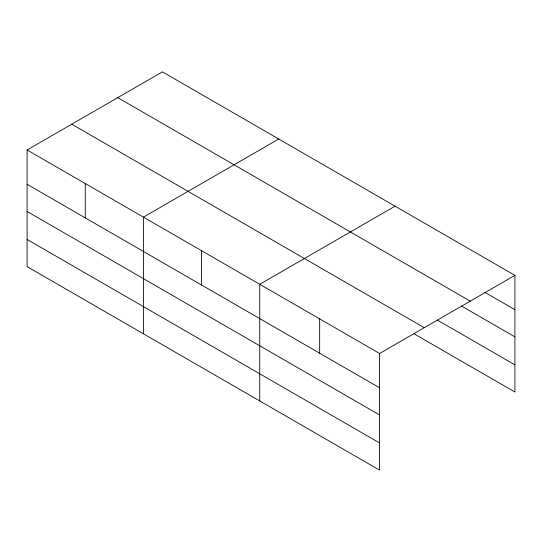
<?xml version="1.0" encoding="UTF-8"?>
<svg xmlns="http://www.w3.org/2000/svg" width="542" height="542" viewBox="0 0 542 542"><rect width="100%" height="100%" fill="white"/><g stroke="black" fill="none" stroke-linecap="round" stroke-linejoin="round"><path stroke-width="0.81" d="M27.1 149.978L379.59 353.486L379.59 470.138L27.1 266.637L27.1 149.978L162.41 71.862L514.9 275.363L514.9 392.022L414.054 333.797M278.73 139.016L143.42 217.139L143.42 333.791M395.057 206.177L259.74 284.293L259.74 400.951M379.59 353.486L514.9 275.363M484.941 292.389L514.9 309.685M117.756 97.641L470.246 301.149M461.554 306.061L514.9 336.86M437.441 320.126L514.9 364.847M71.754 124.199L424.244 327.707M27.1 184.3L379.59 387.808M27.1 211.475L379.59 414.976M27.1 239.462L379.59 442.97M319.665 318.892L319.665 353.215M201.583 250.716L201.583 285.038M85.263 183.562L85.263 217.884"/></g></svg>
